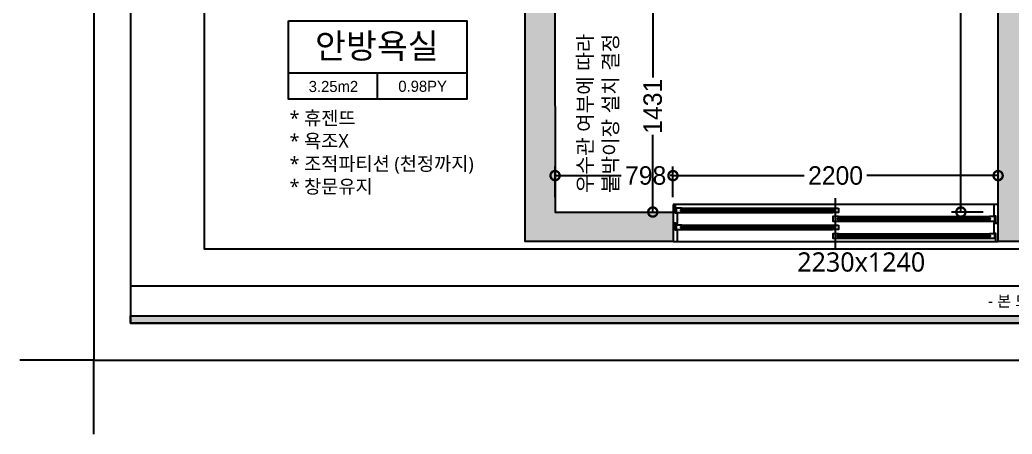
# Model space of a CAD drawing. Header units: millimetres. Extents: x 43335 to 261478, y -4312 to 41218.
# Drawn here: x 136853 to 143568, y 14395 to 17197 of the extents above; entities that cross this region are included whole.
import ezdxf
from ezdxf.enums import TextEntityAlignment as Align

# ---------------------------------------------------------------- set-up
doc = ezdxf.new("R2010")
doc.units = ezdxf.units.MM
doc.linetypes.add('CONT', pattern=[2, 1, 1])
for name, color, linetype in [('0-ELC TEXT', 7, 'Continuous'), ('03-TEXT', 3, 'Continuous'), ('DIM', 7, 'Continuous'), ('FORM(YOURNAME)-11', 1, 'Continuous'), ('P-门', 4, 'Continuous'), ('S-DIM', 7, 'Continuous'), ('문자선', 3, 'Continuous'), ('벽1', 2, 'Continuous'), ('인테리어_가구_제작', 6, 'Continuous'), ('인테리어_기타', 8, 'Continuous'), ('인테리어_해치_벽체', 8, 'Continuous')]:
    doc.layers.add(name, color=color, linetype=linetype)
doc.styles.add('YOURNAME', font='HANDotum.ttf')
doc.styles.add('넥슨고딕', font='HANDotum.ttf')
doc.styles.add('돋움', font='malgun.ttf')
doc.styles.add('스타일1', font='HANDotum.ttf')
doc.styles.add('코레일둥고', font='HANDotum.ttf')
doc.dimstyles.new('50', dxfattribs={"dimscale": 50, "dimtxt": 2.5, "dimasz": 2.5, "dimexe": 1.25, "dimexo": 2, "dimtad": 0, "dimdec": 0, "dimtxsty": '스타일1', "dimblk": 'DOTSMALL', "dimcen": 2.5, "dimclrd": 1, "dimclre": 1, "dimclrt": 2, "dimadec": 0, "dimazin": 0, "dimtfac": 1, "dimtdec": 0, "dimtix": 1, "dimtmove": 0, "dimatfit": 3, "dimldrblk": 'DOTSMALL', "dimfxl": 1.25, "dimarcsym": 0})

# ---------------------------------------------------------------- blocks, each defined once
blk = doc.blocks.new('FORM-ELEVATION')
at = {"layer": 'FORM(YOURNAME)-11'}
h = blk.add_hatch(color=256, dxfattribs=at)
h.dxf.hatch_style = 1
h.paths.add_polyline_path([(-10309, 35708), (71691, 35708), (71691, 35508), (-10309, 35508)])
h.paths.add_polyline_path([(-10309, -21492), (71691, -21492), (71691, -21692), (-10309, -21692)])
at = {"layer": 'Defpoints', "color": 158}
blk.add_line((62481, -20692), (-10309, -20692), dxfattribs=at)
for points in [[(-10309, -21692), (71691, -21692), (71691, 35708), (-10309, 35708)], [(-8309, 33708), (61071, 33708), (61071, -19692), (-8309, -19692)]]:
    blk.add_lwpolyline(points, close=True, dxfattribs=at)
at = {"layer": 'Defpoints', "color": 1}
blk.add_lwpolyline([(-11309, -24692), (-11309, -22692), (-13309, -22692)], dxfattribs=at)
at = {"layer": 'FORM(YOURNAME)-11', "color": 250}
blk.add_lwpolyline([(-11309, -22692), (72691, -22692), (72691, 36708), (-11309, 36708)], close=True, dxfattribs=at)
at = {"layer": 'FORM(YOURNAME)-11'}
blk.add_lwpolyline([(-10309, -21492), (71691, -21492), (71691, -21692), (-10309, -21692)], close=True, dxfattribs=at)
at = {"layer": 'FORM(YOURNAME)-11', "color": 1, "style": 'YOURNAME'}
blk.add_text("- 본 도서는 어떠한 경우에도 무단으로 도용할 수 없으며 도용시 '지적재산권' 보호에 관한 법률에 의거, 법적 분쟁이 발생합니다.  또한 본 도서에 관한 모든 저작권은 당사에 있습니다. -", height=300, dxfattribs=at).set_placement((28146, -21092), align=Align.MIDDLE_CENTER)
at = {"layer": 'FORM(YOURNAME)-11', "color": 3, "style": 'YOURNAME'}
for tag, height, p in [('1', 451, (71041, -1219)), ('2', 451, (71041, -1863)), ('3', 451, (71041, -3150)), ('4', 451, (71041, -5081)), ('5', 515, (71041, -7398)), ('6', 515, (71041, -9650)), ('7', 515, (71041, -11903)), ('8', 515, (71041, -14155)), ('9', 515, (71041, -16408)), ('10', 515, (66791, -18596)), ('11', 515, (71041, -18660)), ('12', 515, (66791, -20848)), ('13', 515, (71041, -20848))]:
    blk.add_attdef(tag, text='', height=height, dxfattribs=at).set_placement(p, align=Align.MIDDLE_RIGHT)
blk = doc.blocks.new('_DOTSMALL')
at = {"color": 0, "linetype": 'ByBlock', "const_width": 0.5}
blk.add_lwpolyline([(-0.0625, 0, 1), (0.0625, 0, 1)], format="xyb", close=True, dxfattribs=at)
blk = doc.blocks.new('*D424')
at = {"layer": 'Defpoints', "color": 0, "transparency": 16777216}
for p in [(143472.9, 16143.8), (141272.9, 15897.3), (143472.9, 15897.3)]:
    blk.add_point(p, dxfattribs=at)
at = {"layer": 'S-DIM', "color": 1, "lineweight": -2, "transparency": 16777216}
for p, q in [((141272.9, 15997.3), (141272.9, 16206.3)), ((143472.9, 15997.3), (143472.9, 16206.3)), ((141272.9, 16143.8), (142161.6, 16143.8)), ((143472.9, 16143.8), (142584.3, 16143.8))]:
    blk.add_line(p, q, dxfattribs=at)
at = {"layer": 'S-DIM', "color": 1, "lineweight": -2, "transparency": 16777216, "xscale": 125, "yscale": 125, "zscale": 125, "rotation": 180}
blk.add_blockref('_DOTSMALL', (141272.9, 16143.8), dxfattribs=at)
at = {"layer": 'S-DIM', "color": 1, "lineweight": -2, "transparency": 16777216, "xscale": 125, "yscale": 125, "zscale": 125}
blk.add_blockref('_DOTSMALL', (143472.9, 16143.8), dxfattribs=at)
at = {"layer": 'S-DIM', "color": 2, "transparency": 16777216, "insert": (142372.9, 16143.8), "char_height": 125, "attachment_point": 5, "style": '스타일1'}
blk.add_mtext('2200', dxfattribs=at)
blk = doc.blocks.new('*D425')
at = {"layer": 'Defpoints', "color": 0, "transparency": 16777216}
for p in [(141272.9, 16143.8), (140475, 15897.3), (141272.9, 15897.2)]:
    blk.add_point(p, dxfattribs=at)
at = {"layer": 'S-DIM', "color": 1, "lineweight": -2, "transparency": 16777216}
for p, q in [((140475, 15997.3), (140475, 16206.3)), ((141272.9, 15997.2), (141272.9, 16206.3)), ((140475, 16143.8), (140923.2, 16143.8)), ((141272.9, 16143.8), (141252.7, 16143.8))]:
    blk.add_line(p, q, dxfattribs=at)
at = {"layer": 'S-DIM', "color": 1, "lineweight": -2, "transparency": 16777216, "xscale": 125, "yscale": 125, "zscale": 125, "rotation": 180}
blk.add_blockref('_DOTSMALL', (140475, 16143.8), dxfattribs=at)
at = {"layer": 'S-DIM', "color": 1, "lineweight": -2, "transparency": 16777216, "xscale": 125, "yscale": 125, "zscale": 125}
blk.add_blockref('_DOTSMALL', (141272.9, 16143.8), dxfattribs=at)
at = {"layer": 'S-DIM', "color": 2, "transparency": 16777216, "insert": (141088, 16143.8), "char_height": 125, "attachment_point": 5, "style": '스타일1'}
blk.add_mtext('798', dxfattribs=at)
blk = doc.blocks.new('*D426')
at = {"layer": 'Defpoints', "color": 0, "transparency": 16777216}
for p in [(140472.9, 17328.4), (140475, 15897.3), (141136.1, 15897.3)]:
    blk.add_point(p, dxfattribs=at)
at = {"layer": 'S-DIM', "color": 1, "lineweight": -2, "transparency": 16777216}
for p, q in [((140572.9, 17328.4), (141198.6, 17328.4)), ((141136.1, 17328.4), (141136.1, 16806.3)), ((141136.1, 15897.3), (141136.1, 16419.4)), ((140575, 15897.3), (141198.6, 15897.3))]:
    blk.add_line(p, q, dxfattribs=at)
at = {"layer": 'S-DIM', "color": 1, "lineweight": -2, "transparency": 16777216, "xscale": 125, "yscale": 125, "zscale": 125}
for p, rotation in [((141136.1, 17328.4), 90), ((141136.1, 15897.3), 270)]:
    blk.add_blockref('_DOTSMALL', p, dxfattribs=dict(at, rotation=rotation))
at = {"layer": 'S-DIM', "color": 2, "transparency": 16777216, "insert": (141136.1, 16612.9), "char_height": 125, "attachment_point": 5, "rotation": 90, "style": '스타일1'}
blk.add_mtext('1431', dxfattribs=at)
blk = doc.blocks.new('*D430')
at = {"layer": 'Defpoints', "color": 0, "transparency": 16777216}
for p in [(143221.1, 21118.4), (143472.9, 21118.4), (143472.9, 15897.3)]:
    blk.add_point(p, dxfattribs=at)
at = {"layer": 'S-DIM', "color": 1, "lineweight": -2, "transparency": 16777216}
for p, q in [((143372.9, 21118.4), (143158.6, 21118.4)), ((143221.1, 21118.4), (143221.1, 18705.9)), ((143221.1, 15897.3), (143221.1, 18309.9)), ((143372.9, 15897.3), (143158.6, 15897.3))]:
    blk.add_line(p, q, dxfattribs=at)
at = {"layer": 'S-DIM', "color": 1, "lineweight": -2, "transparency": 16777216, "xscale": 125, "yscale": 125, "zscale": 125}
for p, rotation in [((143221.1, 21118.4), 90), ((143221.1, 15897.3), 270)]:
    blk.add_blockref('_DOTSMALL', p, dxfattribs=dict(at, rotation=rotation))
at = {"layer": 'S-DIM', "color": 2, "transparency": 16777216, "insert": (143221.1, 18507.9), "char_height": 125, "attachment_point": 5, "rotation": 90, "style": '스타일1'}
blk.add_mtext('5221', dxfattribs=at)
blk = doc.blocks.new('ahsuehd')
at = {"layer": 'P-门', "ltscale": 15}
for p, q in [((47810.1, -24042.1), (47810.1, -24046.1)), ((48839, -24042.1), (48839, -24046.1)), ((48873.5, -24096.3), (48876.2, -24097.6)), ((48876.2, -24097.6), (48876.7, -24098.6)), ((48876.7, -24098.6), (48877.3, -24100.1)), ((49898.9, -24104.1), (49898.9, -24100.1)), ((47810.1, -24158.1), (47810.1, -24162.1)), ((48839, -24158.1), (48839, -24162.1)), ((48870, -24216.1), (48870, -24220.1)), ((48873.5, -24212.3), (48876.2, -24213.6)), ((48873.5, -24223.8), (48876.2, -24222.5)), ((48876.2, -24213.6), (48876.7, -24214.6)), ((48876.2, -24222.5), (48876.7, -24221.5)), ((48876.7, -24214.6), (48877.3, -24216.1)), ((48876.7, -24221.5), (48877.3, -24220.1)), ((49898.9, -24220.1), (49898.9, -24216.1))]:
    blk.add_line(p, q, dxfattribs=at)
for points in [[(48854.5, -24311.3), (48854.5, -23961.3)], [(47754.5, -24006.2), (47754.5, -24131.2), (47784.5, -24131.2), (47784.5, -24063.2), (47784.5, -24063.2), (47771.9, -24063.2), (47771.9, -24006.2), (47754.5, -24006.2)], [(49924.5, -24006.2), (47771.9, -24006.2)], [(47813.6, -24029.1), (48835.5, -24029.1)], [(47813.6, -24038.3), (47816.3, -24039.6), (47816.8, -24040.6), (47817.4, -24042.1)], [(48835.5, -24038.3), (48832.7, -24039.6), (48832.2, -24040.6), (48831.7, -24042.1)], [(49954.5, -24131.2), (49954.5, -24006.2), (49924.5, -24006.2), (49924.5, -24079.6), (49924.5, -24081.7), (49937, -24081.7), (49937, -24131.2), (49954.5, -24131.2)], [(47810.1, -24042.1), (48839, -24042.1)], [(47810.1, -24046.1), (48839, -24046.1)], [(47813.6, -24049.8), (47816.3, -24048.5), (47816.8, -24047.5), (47817.4, -24046.1)], [(47813.6, -24059.1), (48835.5, -24059.1)], [(48835.5, -24049.8), (48832.7, -24048.5), (48832.2, -24047.5), (48831.7, -24046.1)], [(48870, -24100.1), (49898.9, -24100.1)], [(48870, -24104.1), (49898.9, -24104.1)], [(48873.5, -24087.1), (49895.4, -24087.1)], [(48873.5, -24107.8), (48876.2, -24106.5), (48876.7, -24105.5), (48877.3, -24104.1)], [(49895.4, -24096.3), (49892.7, -24097.6), (49892.1, -24098.6), (49891.6, -24100.1)], [(49895.4, -24107.8), (49892.7, -24106.5), (49892.1, -24105.5), (49891.6, -24104.1)], [(47754.5, -24131.2), (47754.5, -24256.2), (47784.5, -24256.2), (47784.5, -24199.3), (47784.5, -24179.2), (47771.9, -24179.2), (47771.9, -24131.2), (47754.5, -24131.2)], [(47810.1, -24158.1), (48839, -24158.1)], [(47810.1, -24162.1), (48839, -24162.1)], [(47813.6, -24145.1), (48835.5, -24145.1)], [(47813.6, -24154.3), (47816.3, -24155.6), (47816.8, -24156.6), (47817.4, -24158.1)], [(47813.6, -24165.8), (47816.3, -24164.5), (47816.8, -24163.5), (47817.4, -24162.1)], [(48835.5, -24154.3), (48832.7, -24155.6), (48832.2, -24156.6), (48831.7, -24158.1)], [(48835.5, -24165.8), (48832.7, -24164.5), (48832.2, -24163.5), (48831.7, -24162.1)], [(48873.5, -24117.1), (49895.4, -24117.1)], [(47813.6, -24175.1), (48835.5, -24175.1)], [(48870, -24216.1), (49898.9, -24216.1)], [(48870, -24220.1), (49898.9, -24220.1)], [(48873.5, -24203.1), (49895.4, -24203.1)], [(48873.5, -24233.1), (49895.4, -24233.1)], [(49895.4, -24212.3), (49892.7, -24213.6), (49892.1, -24214.6), (49891.6, -24216.1)], [(49895.4, -24223.8), (49892.7, -24222.5), (49892.1, -24221.5), (49891.6, -24220.1)], [(47784.5, -24256.2), (49937, -24256.2)]]:
    blk.add_lwpolyline(points, dxfattribs=at)
for points in [[(47775.6, -24029.1), (47775.6, -24059.1), (47813.6, -24059.1), (47813.6, -24049.1), (47808, -24047.3), (47808, -24040.8), (47813.6, -24039.1), (47813.6, -24029.1)], [(48873.5, -24029.1), (48873.5, -24059.1), (48835.5, -24059.1), (48835.5, -24049.1), (48841, -24047.3), (48841, -24040.8), (48835.5, -24039.1), (48835.5, -24029.1)], [(48873.5, -24107.1), (48867.9, -24105.3), (48867.9, -24098.8), (48873.5, -24097.1), (48873.5, -24087.1), (48835.5, -24087.1), (48835.5, -24117.1), (48873.5, -24117.1)], [(49933.4, -24117.1), (49933.4, -24087.1), (49895.4, -24087.1), (49895.4, -24097.1), (49900.9, -24098.8), (49900.9, -24105.3), (49895.4, -24107.1), (49895.4, -24117.1)], [(47775.6, -24145.1), (47775.6, -24175.1), (47813.6, -24175.1), (47813.6, -24165.1), (47808, -24163.3), (47808, -24156.8), (47813.6, -24155.1), (47813.6, -24145.1)], [(48873.5, -24145.1), (48873.5, -24175.1), (48835.5, -24175.1), (48835.5, -24165.1), (48841, -24163.3), (48841, -24156.8), (48835.5, -24155.1), (48835.5, -24145.1)], [(49954.5, -24256.2), (49954.5, -24131.2), (49924.5, -24131.2), (49924.5, -24197.1), (49924.5, -24199.2), (49937, -24199.2), (49937, -24256.2)], [(48873.5, -24223.1), (48867.9, -24221.3), (48867.9, -24214.8), (48873.5, -24213.1), (48873.5, -24203.1), (48835.5, -24203.1), (48835.5, -24233.1), (48873.5, -24233.1)], [(49933.4, -24233.1), (49933.4, -24203.1), (49895.4, -24203.1), (49895.4, -24213.1), (49900.9, -24214.8), (49900.9, -24221.3), (49895.4, -24223.1), (49895.4, -24233.1)]]:
    blk.add_lwpolyline(points, close=True, dxfattribs=at)
blk = doc.blocks.new('aheishxsdfe')
at = {"layer": '벽1'}
blk.add_lwpolyline([(51494.4, 37328.5), (50914.6, 37328.5), (50914.6, 36798.4), (50144.6, 36798.4), (50144.6, 35798.4), (51064.5, 35798.4), (51064.5, 35938.4), (51164.5, 35938.4), (51164.5, 35698.4), (49954.5, 35697.3), (49954.5, 41118.4), (49904.5, 41118.4), (49904.5, 41318.4), (52324.5, 41318.4), (52324.5, 41118.4), (50154.5, 41118.4), (50154.5, 37528.4), (51494.4, 37528.4), (51494.4, 37328.5)], dxfattribs=at)
blk.add_lwpolyline([(46954.5, 40368.4), (46954.5, 37528.4), (47419.5, 37528.4), (47419.5, 37328.4), (46954.5, 37328.4), (46956.5, 35897.3), (47754.5, 35897.3), (47754.5, 35697.3), (46754.5, 35697.4), (46754.5, 37328.4), (46429.5, 37328.4), (46429.5, 37528.4), (46754.5, 37528.4), (46754.5, 40368.4)], close=True, dxfattribs=at)
blk = doc.blocks.new('sheisxefavb')
at = {"layer": '인테리어_해치_벽체'}
h = blk.add_hatch(color=256, dxfattribs=at)
h.dxf.hatch_style = 1
h.paths.add_polyline_path([(151722.9, -861.6), (151722.9, -1141.6), (152672.9, -1141.6), (152672.9, -1216.6), (152782.9, -1216.6), (152782.9, -1344.1), (152982.9, -1344.1), (152982.9, -1015.7), (152872.9, -1015.7), (152872.9, 2677.4), (154162.9, 2677.4), (154162.9, 8282.4), (153342.9, 8282.4), (153342.9, 8177.4), (153962.9, 8177.4), (153962.9, 7032.4), (153332.9, 7032.4), (153332.9, 6807.4), (153962.9, 6807.4), (153962.9, 2877.4), (151922.9, 2877.4), (151922.9, 2677.4), (152672.9, 2677.4), (152672.9, 1318.4), (151372.9, 1318.4), (151372.9, 1118.4), (152672.9, 1118.4), (152672.9, -661.6), (150472.9, -661.6), (150472.9, 1118.4), (150572.9, 1118.4), (150572.9, 1318.4), (150272.9, 1318.4), (150272.9, -661.6), (149917.9, -661.6), (149917.9, -861.6)])
h.paths.add_polyline_path([(142982.9, 8718.4), (143182.9, 8718.4), (143182.9, 8053.4), (142982.9, 8053.4)])
h.paths.add_polyline_path([(139672.9, 8153.4), (139672.9, 8053.4), (138772.9, 8053.4), (138772.9, 7032.4), (140082.9, 7032.4), (140082.9, 6807.4), (138772.9, 6807.4), (138772.9, 158.4), (139572.9, 158.4), (139572.9, -41.6), (138772.9, -41.6), (138772.9, -1341.6), (139122.9, -1341.6), (139122.9, -2471.6), (139447.9, -2471.6), (139447.9, -2671.6), (138922.9, -2671.6), (138922.9, -1541.6), (138572.9, -1541.6), (138572.9, 8153.4)])
h.paths.add_polyline_path([(140472.9, 368.4), (140472.9, -2471.6), (140937.9, -2471.6), (140937.9, -2671.6), (140472.9, -2671.6), (140475, -4102.7), (141272.9, -4102.7), (141272.9, -4302.7), (140272.9, -4302.6), (140272.9, -2671.6), (139947.9, -2671.6), (139947.9, -2471.6), (140272.9, -2471.6), (140272.9, 368.4)])
h.paths.add_polyline_path([(140272.9, 1068.4), (140272.9, 1318.4), (141802.9, 1318.4), (141802.9, 2668.4), (140127.9, 2668.4), (140127.9, 2868.4), (142002.9, 2868.4), (142002.9, 1318.4), (142442.9, 1318.4), (142442.9, 1118.4), (140472.9, 1118.4), (140472.9, 1068.4)])
h.paths.add_polyline_path([(152982.9, -2344.1), (152982.9, -2671.6), (152083.1, -2671.6), (152083.1, -2471.6), (152782.9, -2471.6), (152782.9, -2344.1)])
h.paths.add_polyline_path([(149083.1, -2471.6), (149083.1, -4301.6), (148282.9, -4301.6), (148282.9, -4101.6), (148883.1, -4101.6), (148883.1, -2671.6), (148282.9, -2671.6), (148282.9, 1318.4), (148482.9, 1318.4), (148482.9, -2471.6)])
h.paths.add_polyline_path([(145512.9, -2471.6), (146282.9, -2471.7), (146282.9, -2671.5), (145512.9, -2671.5)])
h.paths.add_polyline_path([(145012.9, -2671.5), (144433.1, -2671.5), (144433.1, -3201.6), (143663.1, -3201.6), (143663.1, -4201.6), (144582.9, -4201.6), (144582.9, -4061.6), (144682.9, -4061.6), (144682.9, -4301.6), (143472.9, -4302.7), (143472.9, 1118.4), (143422.9, 1118.4), (143422.9, 1318.4), (145842.9, 1318.4), (145842.9, 1118.4), (143672.9, 1118.4), (143672.9, -2471.6), (145012.9, -2471.6)])
h.paths.add_polyline_path([(150942.9, 2677.4), (150742.9, 2677.4), (150742.9, 8032.4), (150712.9, 8032.4), (150712.9, 8282.4), (150942.9, 8282.4)], flags=17)
h.paths.add_polyline_path([(147912.9, 6808.8), (147462.9, 6808.8), (147462.9, 7053.8), (147912.9, 7053.8), (147912.9, 8718.4), (148112.9, 8718.4), (148112.9, 7032.4), (148582.9, 7032.4), (148582.9, 6807.4), (148112.9, 6807.4), (148112.9, 2877.4), (149762.9, 2877.4), (149762.9, 2677.4), (147912.9, 2677.4)])
h.paths.add_polyline_path([(142982.9, 7032.4), (142982.9, 7353.4), (143182.9, 7353.4), (143182.9, 7053.8), (143632.9, 7053.8), (143632.9, 6808.8), (143182.9, 6808.8), (143182.9, 2668.4), (142982.9, 2668.4), (142982.9, 6807.4), (142582.9, 6807.4), (142582.9, 7032.4)])
at = {"layer": 'DIM'}
blk.add_blockref('aheishxsdfe', (93518.5, -40000), dxfattribs=at)

msp = doc.modelspace()

# ---------------------------------------------------------------- linework, layer by layer
at = {"layer": '인테리어_기타', "color": 152, "true_color": 0x2776bb}
msp.add_line((139274, 16660.2), (139274, 16837.1), dxfattribs=at)
msp.add_lwpolyline([(138670.4, 17190.8), (139877.6, 17190.8), (139877.6, 16837.1), (138670.4, 16837.1)], close=True, dxfattribs=at)
msp.add_lwpolyline([(139877.6, 16837.1), (139877.6, 16660.2), (138670.4, 16660.2), (138670.4, 16837.1)], dxfattribs=at)

# ---------------------------------------------------------------- block references
at = {"layer": 'DIM'}
for name, p in [('ahsuehd', (93518.5, 39953.5)), ('sheisxefavb', (0, 20000))]:
    msp.add_blockref(name, p, dxfattribs=at)
at = {"layer": '인테리어_가구_제작', "color": 8, "linetype": 'CONT', "ltscale": 200, "xscale": 0.25, "yscale": 0.25, "zscale": 0.25}
msp.add_blockref('FORM-ELEVATION', (140180.1, 20568.1), dxfattribs=at)

# ---------------------------------------------------------------- texts
at = {"layer": '0-ELC TEXT', "style": '코레일둥고'}
for s, p in [('우수관 여부에 따라', (140728.2, 16025.6)), ('붙박이장 설치 결정', (140899.7, 16025.6))]:
    msp.add_text(s, height=100, rotation=90, dxfattribs=at).set_placement(p)
at = {"layer": '03-TEXT'}
for s, height, style, p in [('안방욕실', 166.67, '코레일둥고', (139269, 16937.4)), ('3.25m2', 75, '넥슨고딕', (138974.9, 16709.1)), ('0.98PY', 75, '넥슨고딕', (139578.5, 16710.5))]:
    msp.add_text(s, height=height, dxfattribs=dict(at, style=style)).set_placement(p, align=Align.CENTER)
at = {"layer": '문자선', "insert": (138678.5, 16578.8), "char_height": 92.489, "attachment_point": 1, "style": '돋움'}
msp.add_mtext_dynamic_manual_height_columns('* 휴젠뜨\\P* 욕조X^J* 조적파티션 (천정까지) \\P* 창문유지', width=1544.259, gutter_width=137.5, heights=[782.1], dxfattribs=at)
at = {"layer": '인테리어_기타', "color": 152, "true_color": 0x2776bb, "insert": (142979.7, 15624.6), "char_height": 130.2, "attachment_point": 3, "style": '돋움'}
msp.add_mtext_dynamic_manual_height_columns('2230x1240', width=1361.317, gutter_width=276.6, heights=[390.6], dxfattribs=at)

# ---------------------------------------------------------------- dimensions: what is measured, and where the dimension line sits
at = {"layer": 'S-DIM'}
for base, p1, p2, picture, middle in [((143221.1, 21118.4), (143472.9, 15897.3), (143472.9, 21118.4), '*D430', (143221.1, 18507.9)), ((141136.1, 15897.3), (140472.9, 17328.4), (140475, 15897.3), '*D426', (141136.1, 16612.9))]:
    dim = msp.add_linear_dim(base=base, p1=p1, p2=p2, angle=90, dimstyle='50', dxfattribs=at)
    dim.commit()
    dim.dimension.update_dxf_attribs({"geometry": picture, "text_midpoint": middle})
dim = msp.add_linear_dim(base=(141272.9, 16143.8), p1=(140475, 15897.3), p2=(141272.9, 15897.2), dimstyle='50', dxfattribs=at)
dim.commit()
dim.dimension.update_dxf_attribs({"geometry": '*D425', "text_midpoint": (141088, 16143.8), "dimtype": 160})
dim = msp.add_linear_dim(base=(143472.9, 16143.8), p1=(141272.9, 15897.3), p2=(143472.9, 15897.3), dimstyle='50', dxfattribs=at)
dim.commit()
dim.dimension.update_dxf_attribs({"geometry": '*D424', "text_midpoint": (142372.9, 16143.8)})

doc.saveas('drawing.dxf')
